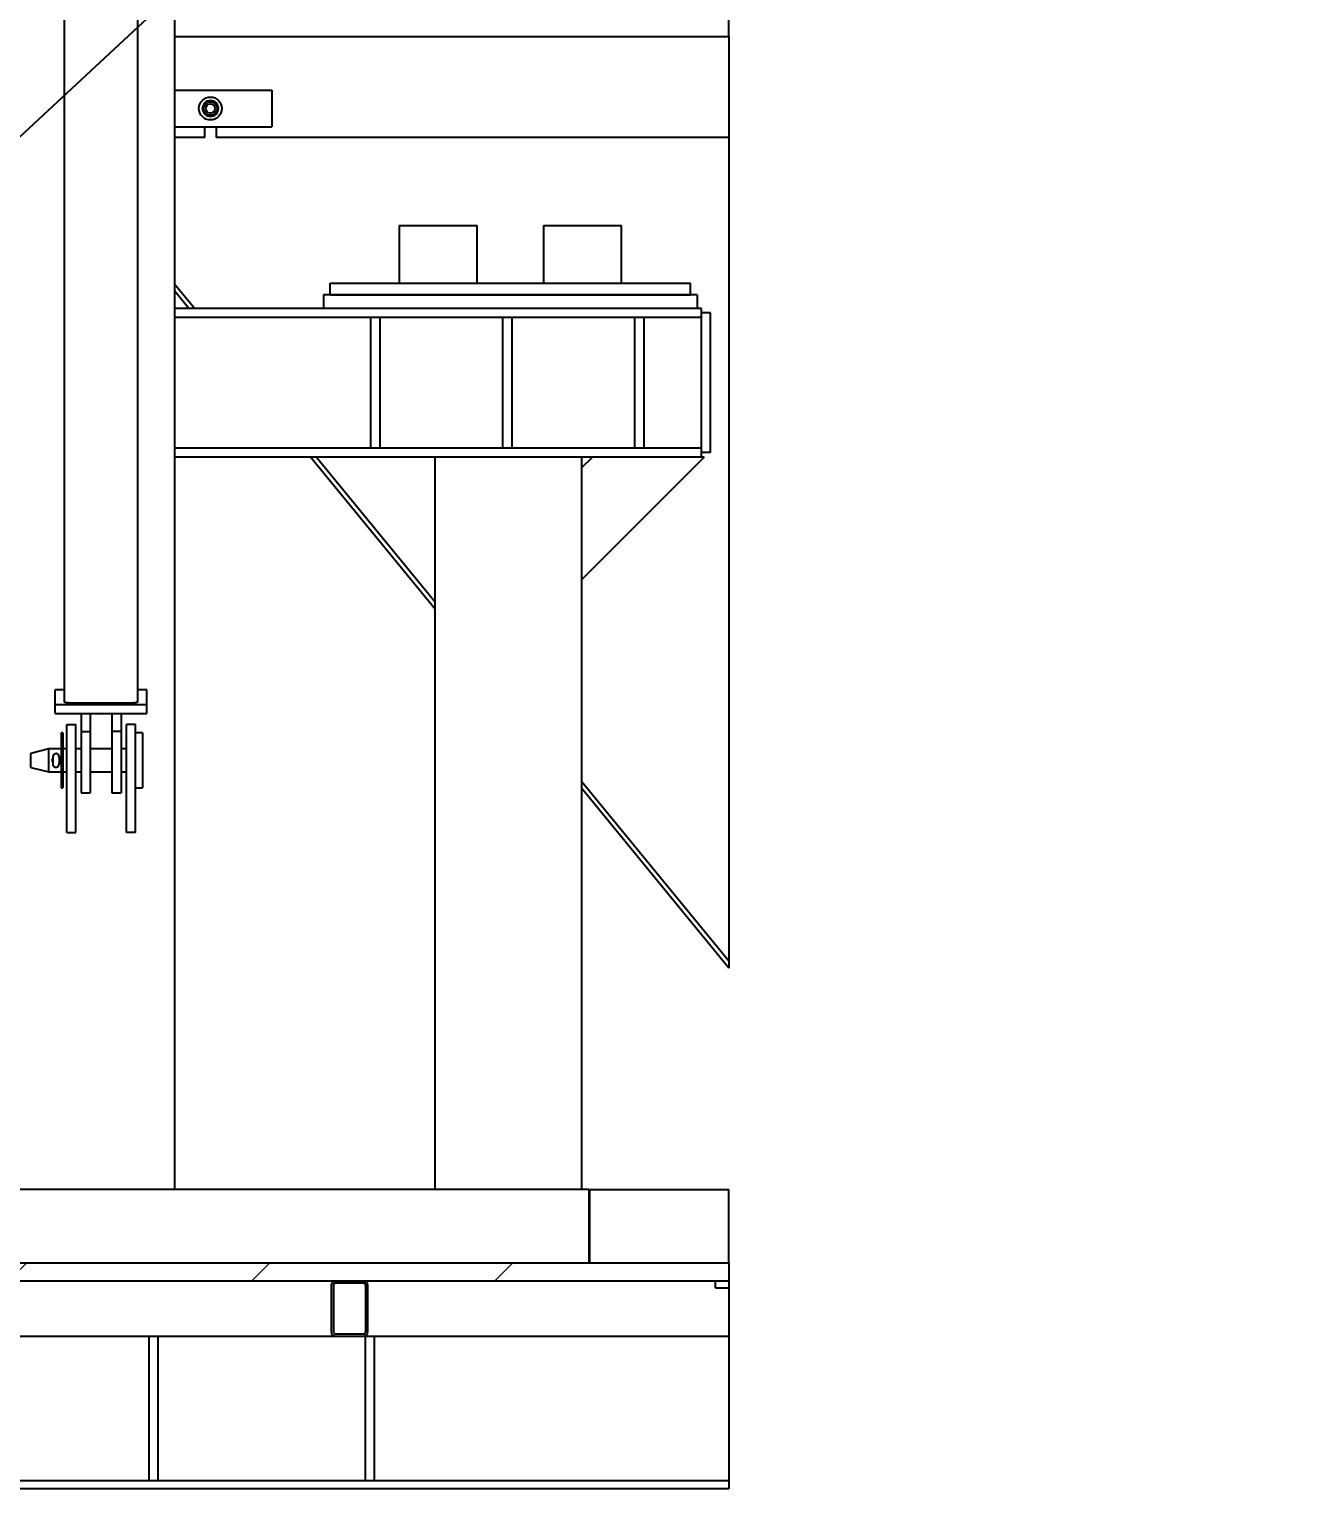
# Model space of a CAD drawing. Header units: millimetres. Extents: x 1293 to 41893, y 1011 to 26911.
# Drawn here: x 17048 to 18218, y 22000 to 23350 of the extents above; entities that cross this region are included whole.
import ezdxf

# ---------------------------------------------------------------- set-up
doc = ezdxf.new("R2010")
doc.units = ezdxf.units.MM
doc.header["$LTSCALE"] = 50
for name, color, linetype in [('CAPA_1', 7, 'Continuous'), ('MAQUINAS', 11, 'Continuous'), ('STRUC', 4, 'Continuous')]:
    doc.layers.add(name, color=color, linetype=linetype)
doc.styles.add('SLDTEXTSTYLE0', font='TXT', dxfattribs={"width": 0.75})
doc.dimstyles.new('SLDDIMSTYLE0', dxfattribs={"dimtxt": 100, "dimasz": 100, "dimexe": 0, "dimexo": 0.0625, "dimgap": 25, "dimtad": 2, "dimdec": 0, "dimlfac": 1.5, "dimrnd": 1e-09, "dimzin": 12, "dimdsep": 46, "dimtxsty": 'SLDTEXTSTYLE0', "dimsah": 1, "dimcen": 0.09, "dimadec": 0, "dimazin": 3, "dimtfac": 1, "dimtdec": 0, "dimtofl": 0, "dimtmove": 0, "dimatfit": 3, "dimfxl": 1, "dimfrac": 2, "dimtolj": 1, "dimtzin": 12, "dimarcsym": 0})

# ---------------------------------------------------------------- blocks, each defined once
blk = doc.blocks.new('_D_40')
at = {"layer": 'CAPA_1', "transparency": 16777216}
for p, q in [((16230.4, 23213.1), (17860.9, 24730.9)), ((17824.3, 24696.8), (18181.1, 24313.5)), ((16587.2, 22829.8), (18217.7, 24347.5))]:
    blk.add_line(p, q, dxfattribs=at)
for points in [[(17824.3, 24696.8), (17881.2, 24613.1), (17903.7, 24634.1)], [(18181.1, 24313.5), (18124.2, 24397.2), (18101.7, 24376.2)]]:
    blk.add_solid(points, dxfattribs=at)
at = {"layer": 'CAPA_1', "transparency": 16777216, "insert": (18021.5, 24674.1), "char_height": 100, "attachment_point": 1, "rotation": 312.9483, "style": 'SLDTEXTSTYLE0'}
blk.add_mtext('786', dxfattribs=at)

msp = doc.modelspace()

# ---------------------------------------------------------------- hatches: boundary and pattern name
at = {"layer": 'CAPA_1', "linetype": 'Continuous', "lineweight": 18}
h = msp.add_hatch(dxfattribs=at)
h.set_pattern_fill('ANSI34', color=256, scale=50, style=0)
h.paths.add_polyline_path([(17694.5229917, 22209.344899), (15304.9135076, 22209.344899), (15304.9135076, 22192.4115657), (17694.5229917, 22192.4115657)], flags=0)
h = msp.add_hatch(dxfattribs=at)
h.set_pattern_fill('ANSI32', color=256, scale=50, angle=3e-322, style=0)
edge = h.paths.add_edge_path(flags=0)
edge.add_line((17331.0275076, 22141.6115657), (17356.7661743, 22141.6115657))
edge.add_arc((17356.7661743, 22145.6755657), 4.064, 270, 360)
edge.add_line((17360.8301743, 22145.6755657), (17360.8301743, 22188.3475657))
edge.add_arc((17356.7661743, 22188.3475657), 4.064, 0, 90)
edge.add_line((17356.7661743, 22192.4115657), (17331.0275076, 22192.4115657))
edge.add_arc((17331.0275076, 22188.3475657), 4.064, 90, 180)
edge.add_line((17326.9635076, 22188.3475657), (17326.9635076, 22145.6755657))
edge.add_arc((17331.0275076, 22145.6755657), 4.064, 180, 270)
edge = h.paths.add_edge_path(flags=0)
edge.add_arc((17331.0275076, 22145.6755657), 2.032, 180, 270, ccw=False)
edge.add_line((17328.9955076, 22145.6755657), (17328.9955076, 22188.3475657))
edge.add_arc((17331.0275076, 22188.3475657), 2.032, 90, 180, ccw=False)
edge.add_line((17331.0275076, 22190.3795657), (17356.7661743, 22190.3795657))
edge.add_arc((17356.7661743, 22188.3475657), 2.032, 0, 90, ccw=False)
edge.add_line((17358.7981743, 22188.3475657), (17358.7981743, 22145.6755657))
edge.add_arc((17356.7661743, 22145.6755657), 2.032, 270, 360, ccw=False)
edge.add_line((17356.7661743, 22143.6435657), (17331.0275076, 22143.6435657))
h = msp.add_hatch(dxfattribs=at)
h.set_pattern_fill('ANSI32', color=256, scale=50, angle=3e-322, style=0)
h.paths.add_polyline_path([(17694.5229917, 22192.4115657), (17682.2135076, 22192.4115657), (17682.2135076, 22186.0615657), (17694.5229917, 22186.0615657)], flags=0)

# ---------------------------------------------------------------- linework, layer by layer
at = {"color": 7, "linetype": 'Continuous', "lineweight": 25}
for p, q in [((17080.3301743, 22727.8558682), (17080.3301743, 24005.8897113)), ((17148.0635076, 22727.8558682), (17148.0635076, 24005.8897113)), ((17182.0995076, 23556.548899), (17182.0995076, 22277.0622323)), ((17182.0995076, 23343.198899), (17694.5229917, 23343.198899)), ((17694.5229917, 23343.198899), (17694.5229917, 22481.8047265)), ((17182.0995076, 23293.4655657), (17271.936744, 23293.4655657)), ((17271.936744, 23293.4655657), (17271.936744, 23259.598899)), ((17215.216244, 23283.3688537), (17215.2120774, 23283.898004)), ((17215.216244, 23283.3688537), (17215.2200758, 23282.8822323)), ((17215.2700774, 23283.8982323), (17215.2700774, 23283.3690657)), ((17215.2700774, 23283.3690657), (17215.2700774, 23282.8822323)), ((17182.0995076, 23259.598899), (17271.936744, 23259.598899)), ((17209.9784107, 23249.8655657), (17209.9784107, 23259.598899)), ((17220.561744, 23259.598899), (17220.561744, 23249.8655657)), ((17209.9784107, 23249.8655657), (17182.0995076, 23249.8655657)), ((17694.5229917, 23249.8655657), (17220.561744, 23249.8655657)), ((17389.8767663, 23168.298899), (17389.8767663, 23114.9655657)), ((17389.8767663, 23168.298899), (17461.8434329, 23168.298899)), ((17461.8434329, 23114.9655657), (17461.8434329, 23168.298899)), ((17523.2100996, 23168.298899), (17523.2100996, 23114.9655657)), ((17523.2100996, 23168.298899), (17595.1767663, 23168.298899)), ((17595.1767663, 23114.9655657), (17595.1767663, 23168.298899)), ((17182.0995076, 23114.5475942), (17200.8169778, 23091.6793143)), ((17195.3464256, 23091.6793143), (17182.0995076, 23107.8638854)), ((17319.8600996, 23104.3793143), (17319.8600996, 23091.6793143)), ((17665.1934329, 23104.3793143), (17319.8600996, 23104.3793143)), ((17325.8600996, 23104.3822323), (17325.8600996, 23114.9655657)), ((17325.8600996, 23114.9655657), (17659.1934329, 23114.9655657)), ((17325.8600996, 23104.3822323), (17659.1934329, 23104.3822323)), ((17659.1934329, 23104.3822323), (17659.1934329, 23114.9655657)), ((17665.1934329, 23104.3793143), (17665.1934329, 23091.6793143)), ((17669.1934329, 23091.6793143), (17182.0995076, 23091.6793143)), ((17669.1934329, 22954.1806477), (17669.1934329, 23091.6793143)), ((17669.1934329, 23083.2793143), (17182.0995076, 23083.2793143)), ((17363.6267663, 22962.5806477), (17363.6267663, 23083.2793143)), ((17372.0934329, 22962.5806477), (17372.0934329, 23083.2793143)), ((17485.6267663, 22962.5806477), (17485.6267663, 23083.2793143)), ((17494.0934329, 22962.5806477), (17494.0934329, 23083.2793143)), ((17607.6267663, 22962.5806477), (17607.6267663, 23083.2793143)), ((17616.0934329, 22962.5806477), (17616.0934329, 23083.2793143)), ((17677.6600996, 23087.4793143), (17669.1934329, 23087.4793143)), ((17677.6600996, 22958.3806477), (17677.6600996, 23087.4793143)), ((17669.1934329, 22962.5806477), (17182.0995076, 22962.5806477)), ((17677.6600996, 22958.3806477), (17669.1934329, 22958.3806477)), ((17671.7627663, 22954.1806477), (17182.0995076, 22954.1806477)), ((17422.6240996, 22814.0002581), (17307.8877802, 22954.1806477)), ((17313.3583325, 22954.1806477), (17422.6240996, 22820.6839669)), ((17422.6240996, 22954.1806477), (17422.6240996, 22277.0622323)), ((17671.7627663, 22954.1806477), (17558.4294329, 22840.8473143)), ((17558.4294329, 22944.1806477), (17568.4294329, 22954.1806477)), ((17558.4294329, 22954.1806477), (17558.4294329, 22277.0622323)), ((17071.8635076, 22717.0973203), (17071.8635076, 22739.172338)), ((17080.3301743, 22739.172338), (17071.8635076, 22739.172338)), ((17156.5301743, 22739.172338), (17148.0635076, 22739.172338)), ((17156.5301743, 22717.0973203), (17156.5301743, 22739.172338)), ((17141.6965743, 22726.8241047), (17086.6971076, 22726.8241047)), ((17071.8635076, 22725.4520788), (17156.5301743, 22725.4520788)), ((17071.8635076, 22717.0973203), (17156.5301743, 22717.0973203)), ((17095.7301743, 22717.0973203), (17095.7301743, 22643.828899)), ((17104.196841, 22717.0973203), (17104.196841, 22643.828899)), ((17124.196841, 22717.0973203), (17124.196841, 22643.828899)), ((17132.6635076, 22717.0973203), (17132.6635076, 22643.828899)), ((17078.8651743, 22699.1622323), (17077.171841, 22699.1622323)), ((17077.171841, 22699.1622323), (17077.171841, 22648.4955657)), ((17078.8651743, 22699.1622323), (17078.8651743, 22648.4955657)), ((17082.396841, 22707.1622323), (17090.8635076, 22707.1622323)), ((17082.396841, 22607.1622323), (17082.396841, 22707.1622323)), ((17090.8635076, 22607.1622323), (17090.8635076, 22707.1622323)), ((17095.7301743, 22700.6509454), (17104.196841, 22700.6509454)), ((17132.6635076, 22700.6509454), (17124.196841, 22700.6509454)), ((17145.996841, 22707.1622323), (17137.5301743, 22707.1622323)), ((17137.5301743, 22607.1622323), (17137.5301743, 22707.1622323)), ((17145.996841, 22607.1622323), (17145.996841, 22707.1622323)), ((17152.346841, 22699.228899), (17145.996841, 22699.228899)), ((17152.346841, 22699.228899), (17152.346841, 22648.428899)), ((17065.8385076, 22684.4122323), (17049.171841, 22680.2567656)), ((17049.171841, 22667.4010324), (17049.171841, 22680.2567656)), ((17077.171841, 22684.4122323), (17065.8385076, 22684.4122323)), ((17065.8385076, 22663.2455657), (17065.8385076, 22684.4122323)), ((17069.6985806, 22677.349547), (17069.6390181, 22670.3224661)), ((17075.3710435, 22677.3014664), (17075.311481, 22670.2743855)), ((17082.396841, 22684.4122323), (17078.8651743, 22684.4122323)), ((17095.7301743, 22684.4122323), (17090.8635076, 22684.4122323)), ((17124.196841, 22684.4122323), (17104.196841, 22684.4122323)), ((17137.5301743, 22684.4122323), (17132.6635076, 22684.4122323)), ((17049.171841, 22667.4010324), (17065.8385076, 22663.2455657)), ((17065.8385076, 22663.2455657), (17077.171841, 22663.2455657)), ((17078.8651743, 22663.2455657), (17082.396841, 22663.2455657)), ((17090.8635076, 22663.2455657), (17095.7301743, 22663.2455657)), ((17104.196841, 22663.2455657), (17124.196841, 22663.2455657)), ((17132.6635076, 22663.2455657), (17137.5301743, 22663.2455657)), ((17077.171841, 22648.4955657), (17078.8651743, 22648.4955657)), ((17145.996841, 22648.428899), (17152.346841, 22648.428899)), ((17558.4294329, 22654.7622725), (17694.5229917, 22488.4884354)), ((17694.5229917, 22481.8047265), (17558.4294329, 22648.0785636)), ((17095.7301743, 22643.828899), (17104.196841, 22643.828899)), ((17124.196841, 22643.828899), (17132.6635076, 22643.828899)), ((17082.396841, 22607.1622323), (17090.8635076, 22607.1622323)), ((17145.996841, 22607.1622323), (17137.5301743, 22607.1622323)), ((15304.9135076, 22209.344899), (17694.5229917, 22209.344899)), ((17694.5229917, 22209.344899), (17694.5229917, 22141.6115657)), ((17694.5229917, 22192.4115657), (15298.246841, 22192.4115657)), ((17326.9635076, 22188.3475657), (17326.9635076, 22145.6755657)), ((17328.9955076, 22188.3475657), (17328.9955076, 22145.6755657)), ((17356.7661743, 22190.3795657), (17331.0275076, 22190.3795657)), ((17358.7981743, 22145.6755657), (17358.7981743, 22188.3475657)), ((17360.8301743, 22145.6755657), (17360.8301743, 22188.3475657)), ((17682.2135076, 22186.0615657), (17682.2135076, 22192.4115657)), ((17682.2135076, 22186.0615657), (17694.5229917, 22186.0615657)), ((17005.2301743, 22141.6115657), (17694.5229917, 22141.6115657)), ((17331.0275076, 22143.6435657), (17356.7661743, 22143.6435657))]:
    msp.add_line(p, q, dxfattribs=at)
at = {"color": 7, "linetype": 'Continuous', "lineweight": 25, "flags": 128}
for points in [[(17212.7679321, 23282.8947444), (17213.9249772, 23283.2354402), (17215.216244, 23283.3688537)], [(17215.2700774, 23283.3690657), (17216.5623547, 23283.2458237), (17217.7853423, 23282.8895692)], [(17086.6971076, 22726.8241047), (17085.4549806, 22726.8439298), (17084.2605877, 22726.9026431), (17083.159829, 22726.9979882), (17082.1950059, 22727.1263013), (17081.4031961, 22727.2826511), (17080.8148283, 22727.4610294), (17080.4525132, 22727.6545812), (17080.3301743, 22727.8558682)], [(17148.0635076, 22727.8558682), (17147.9411688, 22727.6545812), (17147.5788537, 22727.4610294), (17146.9904859, 22727.2826511), (17146.198676, 22727.1263013), (17145.2338529, 22726.9979882), (17144.1330942, 22726.9026431), (17142.9387014, 22726.8439298), (17141.6965743, 22726.8241047)]]:
    msp.add_lwpolyline(points, dxfattribs=at)
at = {"color": 7, "linetype": 'Continuous', "lineweight": 25}
for radius in [10.5833333, 6.3026787, 4.2333333]:
    msp.add_circle((17215.2700774, 23276.5322323), radius, dxfattribs=at)
for centre, radius, start, end in [((17215.2700774, 23276.5322323), 7.366, 90.4511525322, 90), ((17215.2700774, 23276.5322323), 6.8368333, 129.3225923277, 170.0287425791), ((17215.2700774, 23276.5322323), 6.8368333, 10.1443466465, 50.5795492379), ((17215.2700774, 23276.5322323), 6.8368333, 190.179511867, 229.172105764), ((17215.2700774, 23276.5322323), 6.8368333, 250.7518476347, 289.2083263185), ((17215.2700774, 23276.5322323), 6.8368333, 310.8666975376, 349.7475894193), ((17072.5348121, 22677.3255067), 2.8363333, 359.5143643354, 179.5143643354), ((17072.4752495, 22670.2984258), 2.8363333, 179.5143643354, 359.5143643354), ((17331.0275076, 22188.3475657), 4.064, 90, 180), ((17331.0275076, 22188.3475657), 2.032, 90, 180), ((17356.7661743, 22188.3475657), 4.064, 0, 90), ((17356.7661743, 22188.3475657), 2.032, 0, 90), ((17331.0275076, 22145.6755657), 4.064, 180, 270), ((17331.0275076, 22145.6755657), 2.032, 180, 270), ((17356.7661743, 22145.6755657), 4.064, 270, 0), ((17356.7661743, 22145.6755657), 2.032, 270, 0)]:
    msp.add_arc(centre, radius, start, end, dxfattribs=at)
for points, knots in [([(17207.9376214, 23276.5316735), (17208.3801643, 23277.2982701), (17209.1242535, 23278.5872218), (17210.2122903, 23280.4719779), (17210.9909161, 23281.8207555), (17211.4505295, 23282.6169227), (17211.6036881, 23282.8822323)], [0, 0, 0, 0, 0.3661794341, 0.6156922034, 0.8719357593, 1, 1, 1, 1]), ([(17211.6036881, 23282.8822323), (17212.2400937, 23282.8822323), (17213.5267049, 23282.8822323), (17215.4329349, 23282.8822323), (17217.255106, 23282.8822323), (17218.3721712, 23282.8822323), (17218.9358214, 23282.8822323)], [0, 0, 0, 0, 0.2646176718, 0.5349733347, 0.7653562273, 1, 1, 1, 1]), ([(17218.9358214, 23282.8822323), (17219.2540696, 23282.3311396), (17219.8974678, 23281.2170028), (17220.8507399, 23279.5662745), (17221.7619954, 23277.988304), (17222.3206479, 23277.0209166), (17222.6025333, 23276.5327912)], [0, 0, 0, 0, 0.2646061211, 0.5349506065, 0.7653448938, 1, 1, 1, 1]), ([(17211.6043334, 23270.1822323), (17211.2860851, 23270.7333251), (17210.642687, 23271.8474619), (17209.6894149, 23273.4981901), (17208.7781593, 23275.0761607), (17208.2195069, 23276.0435481), (17207.9376214, 23276.5316735)], [0, 0, 0, 0, 0.2646061211, 0.5349506065, 0.7653448938, 1, 1, 1, 1]), ([(17218.9364667, 23270.1822323), (17218.3000611, 23270.1822323), (17217.0134499, 23270.1822323), (17215.1072198, 23270.1822323), (17213.2850487, 23270.1822323), (17212.1679836, 23270.1822323), (17211.6043334, 23270.1822323)], [0, 0, 0, 0, 0.2646176718, 0.5349733347, 0.7653562273, 1, 1, 1, 1]), ([(17222.6025333, 23276.5327912), (17222.4493723, 23276.2674773), (17221.9974252, 23275.4845902), (17221.2192443, 23274.1365831), (17220.1308452, 23272.2511994), (17219.3790085, 23270.9488271), (17218.9364667, 23270.1822323)], [0, 0, 0, 0, 0.1280647744, 0.377893031, 0.6338190398, 1, 1, 1, 1]), ([(17069.6890031, 22676.2196072), (17069.6725505, 22676.205364), (17069.3382249, 22675.9159341), (17068.9470627, 22675.0870702), (17068.8495061, 22674.2466825), (17068.8010076, 22673.828899)], [0, 0, 0, 0, 0.0253673266, 0.515478955, 1, 1, 1, 1]), ([(17068.8010076, 22673.828899), (17068.8447393, 22673.431345), (17068.9321458, 22672.6367536), (17069.2928613, 22671.8280197), (17069.6163185, 22671.5312079), (17069.6490093, 22671.5012101)], [0, 0, 0, 0, 0.4737126734, 0.9468097802, 1, 1, 1, 1]), ([(17075.3219086, 22671.5046185), (17075.4704065, 22671.6710246), (17075.8992498, 22672.1515847), (17076.2186984, 22673.1976397), (17076.2198672, 22674.4273638), (17075.9148898, 22675.4512615), (17075.5134294, 22675.9317463), (17075.3609801, 22676.1142039)], [0, 0, 0, 0, 0.1334647013, 0.3854294027, 0.6254583195, 0.8577727917, 1, 1, 1, 1])]:
    msp.add_open_spline(points, degree=3, knots=knots, dxfattribs=at)
at = {"layer": 'MAQUINAS', "linetype": 'Continuous', "lineweight": 25}
msp.add_line((17694.5229917, 23343.198899), (17694.5229917, 23689.8655657), dxfattribs=at)
at = {"layer": 'STRUC', "linetype": 'Continuous', "lineweight": 25}
for p, q in [((17565.360841, 22277.0622323), (16752.0275076, 22277.0622323)), ((17565.360841, 22209.344899), (17565.360841, 22277.0622323)), ((17566.0275076, 22209.344899), (17566.0275076, 22277.0622323)), ((17566.0275076, 22277.0622323), (17694.5229917, 22277.0622323)), ((17694.5229917, 22209.344899), (17694.5229917, 22277.0622323)), ((17158.5635076, 22007.8222323), (17158.5635076, 22141.6115657)), ((17167.0301743, 22007.8222323), (17167.0301743, 22141.6115657)), ((17358.5635076, 22007.8222323), (17358.5635076, 22141.6115657)), ((17367.0301743, 22007.8222323), (17367.0301743, 22141.6115657)), ((17694.5229917, 22141.6115657), (17694.5229917, 22000.3715657)), ((17694.5229917, 22007.8222323), (15291.2301743, 22007.8222323)), ((17694.5229917, 22000.3715657), (15291.896841, 22000.3715657))]:
    msp.add_line(p, q, dxfattribs=at)

# ---------------------------------------------------------------- dimensions: what is measured, and where the dimension line sits
at = {"layer": 'CAPA_1'}
dim = msp.add_linear_dim(base=(18181.1001722, 24313.4768744), p1=(16183.896841, 23169.8655657), p2=(16540.7033271, 22786.5450815), angle=312.9483373858, dimstyle='SLDDIMSTYLE0', dxfattribs=at)
dim.commit()
dim.dimension.update_dxf_attribs({"geometry": '_D_40', "text_midpoint": (18002.6969291, 24505.1371165), "dimtype": 160})

doc.saveas('drawing.dxf')
